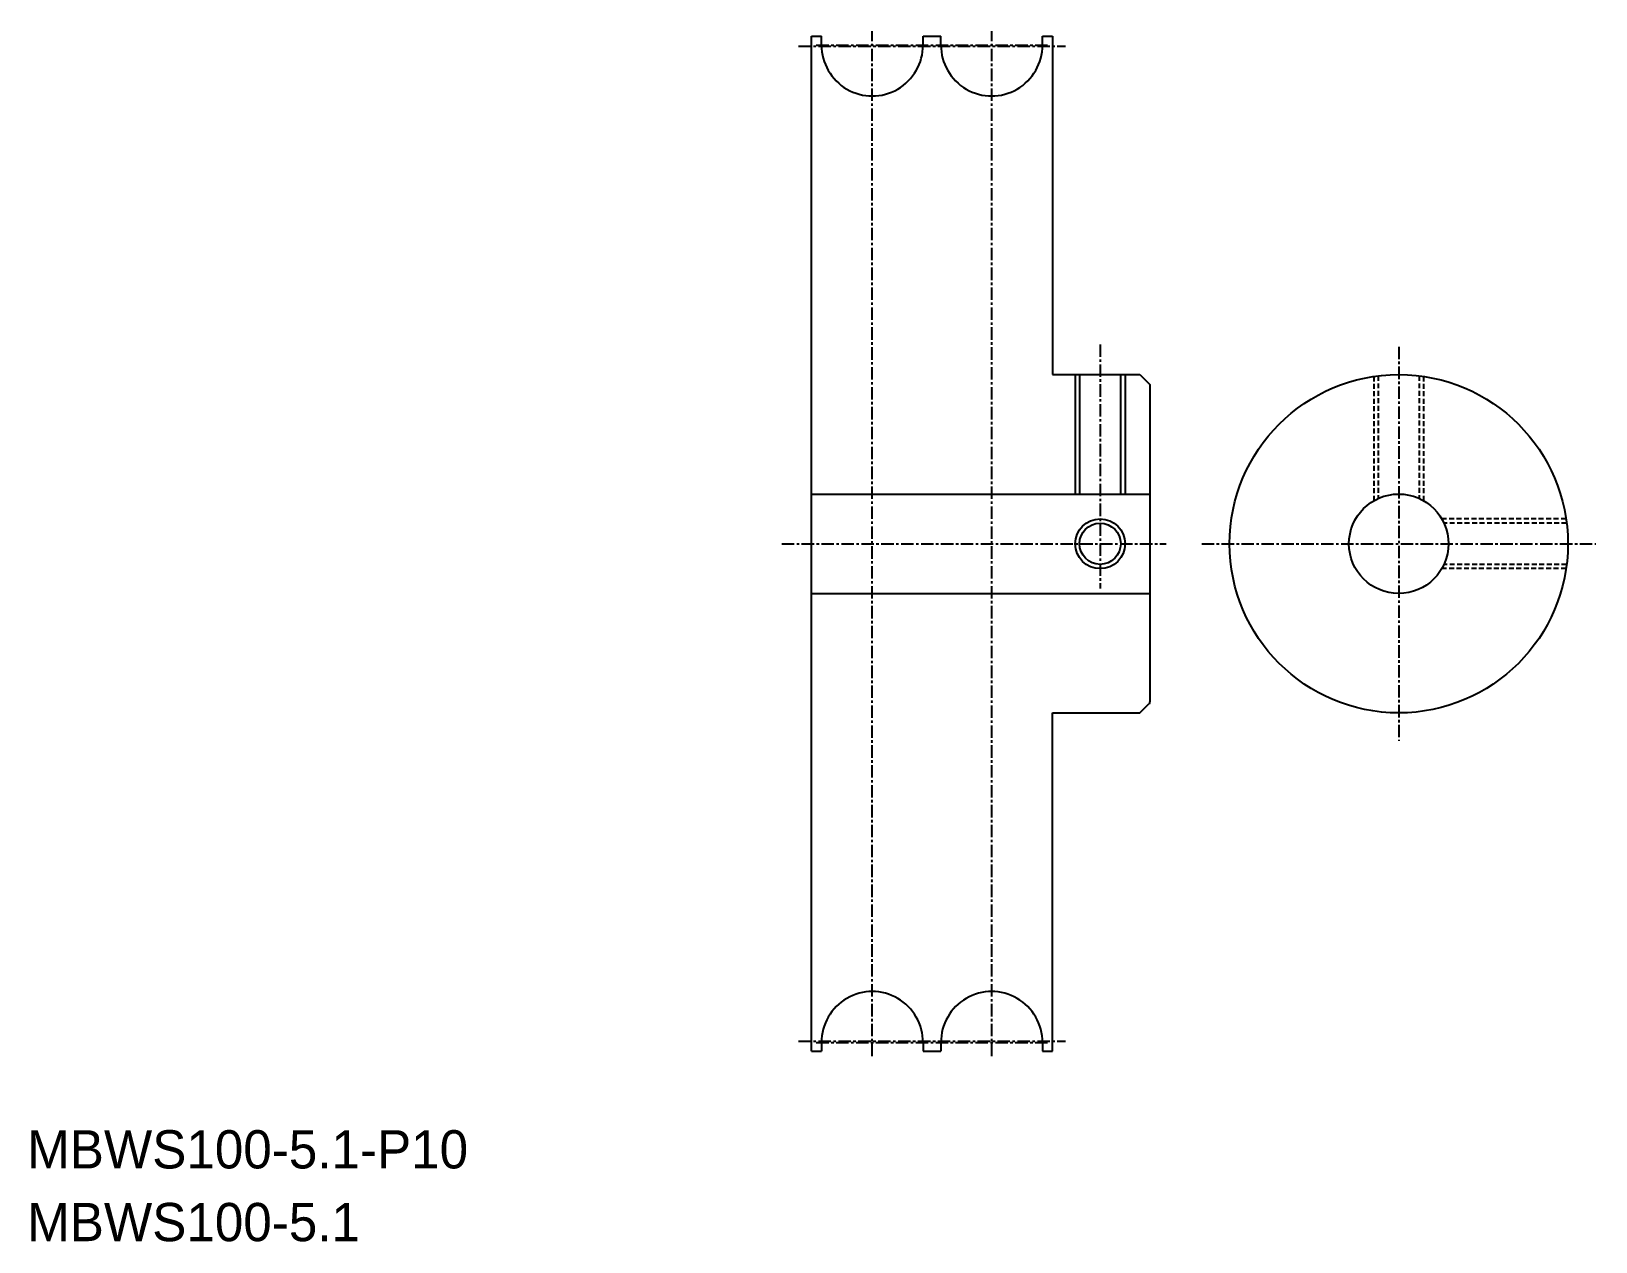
# Model space of a CAD drawing. Extents: x -30 to 127, y -42 to 79.
import ezdxf

# ---------------------------------------------------------------- set-up
doc = ezdxf.new("R2010")
doc.units = 0
doc.linetypes.add('CENTER', pattern=[2, 1.25, -0.25, 0.25, -0.25])
doc.linetypes.add('DASHED', pattern=[0.75, 0.5, -0.25])
doc.layers.get('0').update_dxf_attribs({"linetype": 'CONTINUOUS'})
doc.layers.add('CENTER', color=1, linetype='CENTER')

msp = doc.modelspace()

# ---------------------------------------------------------------- linework, layer by layer
at = {"color": 7, "linetype": 'CONTINUOUS'}
for p, q in [((48.32, -23.27), (48.32, 78.73)), ((48.32, 78.73), (49.32, 78.73)), ((49.32, 77.83), (49.32, 78.73)), ((59.52, 77.83), (59.52, 78.73)), ((59.52, 78.73), (61.32, 78.73)), ((61.32, 77.83), (61.32, 78.73)), ((71.52, 78.73), (72.52, 78.73)), ((71.52, 77.83), (71.52, 78.73)), ((72.52, 78.73), (72.52, 44.73)), ((72.52, 44.73), (81.32, 44.73)), ((75.25, 44.73), (75.25, 32.73)), ((79.38, 44.73), (79.38, 32.73)), ((81.32, 44.73), (82.32, 43.73)), ((82.32, 43.73), (82.32, 11.85)), ((48.32, 32.73), (82.32, 32.73)), ((48.32, 22.73), (82.32, 22.73)), ((81.32, 10.73), (82.23, 11.64)), ((72.52, 10.73), (81.32, 10.73)), ((72.52, -23.27), (72.52, 10.73)), ((48.32, -23.27), (49.32, -23.27)), ((49.32, -22.37), (49.32, -23.27)), ((59.52, -22.37), (59.52, -23.27)), ((59.52, -23.27), (61.32, -23.27)), ((61.32, -22.37), (61.32, -23.27)), ((71.52, -22.37), (71.52, -23.27)), ((71.52, -22.37), (71.52, -23.27)), ((71.52, -23.27), (72.52, -23.27)), ((71.52, -23.27), (72.52, -23.27))]:
    msp.add_line(p, q, dxfattribs=at)
at = {"color": 3, "linetype": 'CONTINUOUS'}
for p, q in [((74.82, 44.73), (74.82, 32.73)), ((79.82, 44.73), (79.82, 32.73))]:
    msp.add_line(p, q, dxfattribs=at)
at = {"color": 3, "linetype": 'DASHED'}
for p, q in [((104.83, 44.55), (104.83, 32.06)), ((105.26, 44.6), (105.26, 32.28)), ((109.39, 44.6), (109.39, 32.28)), ((109.83, 44.55), (109.83, 32.06)), ((124.14, 30.23), (111.66, 30.23)), ((124.2, 29.8), (111.88, 29.8)), ((124.14, 25.23), (111.66, 25.23)), ((124.2, 25.66), (111.88, 25.66))]:
    msp.add_line(p, q, dxfattribs=at)
at = {"color": 7, "linetype": 'CONTINUOUS'}
for centre, radius in [((107.33, 27.73), 17), ((107.33, 27.73), 5), ((77.32, 27.73), 2.07)]:
    msp.add_circle(centre, radius, dxfattribs=at)
at = {"color": 3, "linetype": 'CONTINUOUS'}
msp.add_circle((77.32, 27.73), 2.5, dxfattribs=at)
at = {"color": 7, "linetype": 'CONTINUOUS'}
for centre, radius, start, end in [((54.42, 77.83), 5.1, 179.7753, 0.2247), ((66.42, 77.83), 5.1, 179.7753, 0.2247), ((82.02, 11.85), 0.3, 315, 360), ((54.42, -22.37), 5.1, 359.7753, 180.2247), ((66.42, -22.37), 5.1, 359.7753, 180.2247)]:
    msp.add_arc(centre, radius, start, end, dxfattribs=at)
at = {"layer": 'CENTER', "color": 1, "linetype": 'CENTER'}
for p, q in [((54.42, -23.77), (54.42, 79.23)), ((66.42, -23.77), (66.42, 79.23)), ((47.01, 77.73), (73.83, 77.73)), ((48.79, 77.85), (72.04, 77.85)), ((77.32, 47.76), (77.32, 23.23)), ((107.33, 47.53), (107.33, 7.93)), ((45.32, 27.73), (83.95, 27.73)), ((87.53, 27.73), (127.13, 27.73)), ((47.01, -22.27), (73.83, -22.27)), ((48.79, -22.39), (72.04, -22.39))]:
    msp.add_line(p, q, dxfattribs=at)

# ---------------------------------------------------------------- texts
at = {"color": 7, "linetype": 'CONTINUOUS'}
for s, p in [('MBWS100-5.1-P10', (-30.52, -35.05)), ('MBWS100-5.1', (-30.52, -42.36))]:
    msp.add_text(s, height=3.8472, dxfattribs=at).set_placement(p)

doc.saveas('drawing.dxf')
